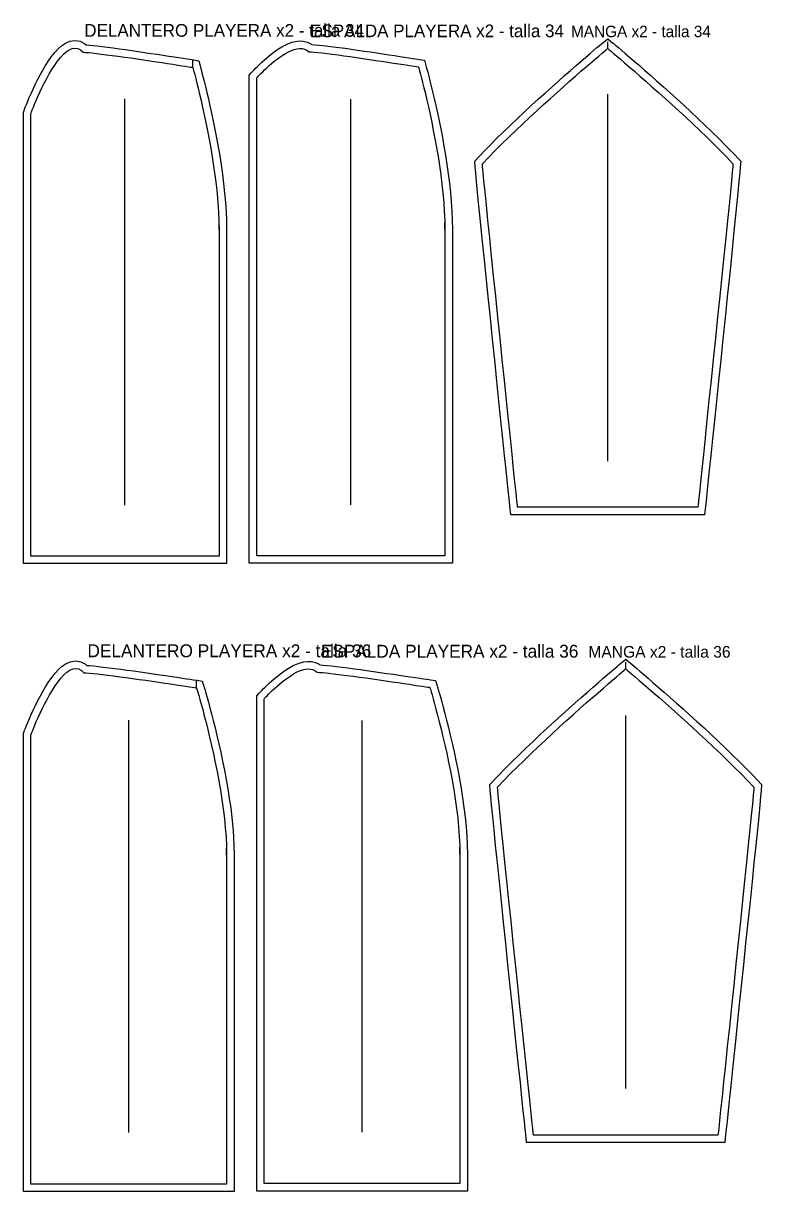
# Model space of a CAD drawing. Header units: centimetres. Extents: x -1 to 97, y -394 to 3.
# Drawn here: x -1 to 97.1, y -393.6 to -238.2 of the extents above; entities that cross this region are included whole.
import ezdxf

# ---------------------------------------------------------------- set-up
doc = ezdxf.new("R2010")
doc.units = ezdxf.units.CM
for name, color, linetype in [('15_SeamAllowance', 4, 'CONTINUOUS'), ('1_Boundary', 7, 'CONTINUOUS'), ('4_Notch', 1, 'CONTINUOUS'), ('5_Grainline', 3, 'CONTINUOUS'), ('8_Text', 7, 'CONTINUOUS')]:
    doc.layers.add(name, color=color, linetype=linetype)

msp = doc.modelspace()

# ---------------------------------------------------------------- linework, layer by layer
at = {"layer": '15_SeamAllowance'}
for points in [[(-1, -250.0512), (-0.9137, -249.8212), (-0.8485, -249.6506), (-0.744, -249.3833), (-0.6028, -249.0307), (-0.4271, -248.6039), (-0.2194, -248.114), (0.018, -247.5721), (0.2829, -246.9892), (0.5729, -246.3761), (0.8861, -245.7438), (1.2203, -245.1028), (1.5738, -244.4639), (1.9451, -243.8372), (2.3333, -243.2327), (2.7383, -242.6601), (3.1613, -242.1284), (3.6065, -241.6462), (4.0821, -241.2229), (4.6032, -240.8714), (5.1902, -240.6178), (5.85, -240.5139), (6.5379, -240.6214), (7.1677, -240.9475), (7.3433, -241.1124), (7.2895, -241.1106), (7.7232, -241.142), (8.2344, -241.1903), (8.8195, -241.2538), (9.471, -241.3308), (10.1804, -241.4199), (10.9381, -241.5192), (11.7347, -241.627), (12.5603, -241.7418), (13.4051, -241.8617), (14.2591, -241.9849), (15.1125, -242.1099), (15.9551, -242.2349), (16.7772, -242.3581), (17.5685, -242.4778), (18.3192, -242.5922), (19.0191, -242.6997), (19.6584, -242.7986), (20.2269, -242.8869), (20.7146, -242.9631), (21.1115, -243.0255), (21.4076, -243.0721), (21.5928, -243.1015), (22.2905, -243.2123), (22.4814, -243.8955), (22.5336, -244.0854), (22.6163, -244.3913), (22.7265, -244.8064), (22.861, -245.3239), (23.0168, -245.937), (23.1909, -246.6391), (23.3802, -247.4233), (23.5818, -248.283), (23.7926, -249.2115), (24.0095, -250.2019), (24.2295, -251.2477), (24.4496, -252.3422), (24.6667, -253.4786), (24.8778, -254.6503), (25.0798, -255.8506), (25.2697, -257.073), (25.4444, -258.3109), (25.6008, -259.5576), (25.736, -260.8068), (25.8466, -262.0519), (25.9297, -263.2866), (25.982, -264.5047), (26, -265.6916), (26, -266.0912), (26, -266.8683), (26, -267.9948), (26, -269.4349), (26, -271.153), (26, -273.1133), (26, -275.2801), (26, -277.6178), (26, -280.0905), (26, -282.6625), (26, -285.2982), (26, -287.9618), (26, -290.6175), (26, -293.2297), (26, -295.7627), (26, -298.1807), (26, -300.448), (26, -302.5289), (26, -304.3877), (26, -305.9886), (26, -307.2959), (26, -308.274), (26, -308.887), (26, -310.0993), (24.8734, -310.0993), (24.5081, -310.0993), (23.9258, -310.0993), (23.1481, -310.0993), (22.1969, -310.0993), (21.0938, -310.0993), (19.8604, -310.0993), (18.5185, -310.0993), (17.0898, -310.0993), (15.5961, -310.0993), (14.0589, -310.0993), (12.5, -310.0993), (10.9411, -310.0993), (9.4039, -310.0993), (7.9102, -310.0993), (6.4815, -310.0993), (5.1396, -310.0993), (3.9063, -310.0993), (2.8031, -310.0993), (1.8519, -310.0993), (1.0742, -310.0993), (0.4919, -310.0993), (0.1266, -310.0993), (-1, -310.0993), (-1, -308.8012), (-1, -307.941), (-1, -306.5698), (-1, -304.7388), (-1, -302.4989), (-1, -299.9013), (-1, -296.9972), (-1, -293.8375), (-1, -290.4735), (-1, -286.9561), (-1, -283.3366), (-1, -279.6659), (-1, -275.9953), (-1, -272.3757), (-1, -268.8584), (-1, -265.4943), (-1, -262.3347), (-1, -259.4305), (-1, -256.8329), (-1, -254.5931), (-1, -252.762), (-1, -251.3908), (-1, -250.5307)], [(29, -245.1237), (29.2825, -244.8082), (29.3608, -244.7221), (29.4843, -244.589), (29.6494, -244.4147), (29.8529, -244.2049), (30.0916, -243.9652), (30.3625, -243.701), (30.6623, -243.418), (30.9881, -243.1217), (31.3371, -242.8175), (31.7063, -242.5108), (32.0933, -242.2072), (32.4958, -241.9119), (32.9117, -241.6304), (33.3397, -241.3683), (33.7791, -241.1311), (34.2302, -240.9251), (34.6947, -240.7578), (35.175, -240.6388), (35.6735, -240.5817), (36.1883, -240.6051), (36.7068, -240.7304), (37.2024, -240.972), (37.3004, -241.051), (37.2895, -241.0506), (37.7232, -241.082), (38.2344, -241.1303), (38.8195, -241.1938), (39.471, -241.2709), (40.1804, -241.3599), (40.9381, -241.4592), (41.7347, -241.5671), (42.5603, -241.6818), (43.4051, -241.8017), (44.2591, -241.925), (45.1125, -242.05), (45.9551, -242.1749), (46.7772, -242.2981), (47.5685, -242.4178), (48.3192, -242.5323), (49.0191, -242.6398), (49.6584, -242.7386), (50.2269, -242.827), (50.7146, -242.9032), (51.1115, -242.9655), (51.4076, -243.0122), (51.5928, -243.0415), (52.2905, -243.1523), (52.4814, -243.8356), (52.5336, -244.0254), (52.6163, -244.3313), (52.7265, -244.7464), (52.861, -245.2639), (53.0168, -245.877), (53.1909, -246.5791), (53.3802, -247.3633), (53.5818, -248.223), (53.7926, -249.1515), (54.0095, -250.142), (54.2295, -251.1878), (54.4496, -252.2822), (54.6667, -253.4186), (54.8778, -254.5903), (55.0798, -255.7906), (55.2697, -257.013), (55.4444, -258.2509), (55.6008, -259.4976), (55.736, -260.7468), (55.8466, -261.9919), (55.9297, -263.2266), (55.982, -264.4447), (56, -265.6317), (56, -266.0312), (56, -266.8083), (56, -267.9348), (56, -269.3749), (56, -271.093), (56, -273.0533), (56, -275.2202), (56, -277.5578), (56, -280.0305), (56, -282.6025), (56, -285.2382), (56, -287.9018), (56, -290.5575), (56, -293.1698), (56, -295.7028), (56, -298.1208), (56, -300.3881), (56, -302.469), (56, -304.3277), (56, -305.9286), (56, -307.236), (56, -308.214), (56, -308.827), (56, -310.0393), (54.8734, -310.0393), (54.5081, -310.0393), (53.9258, -310.0393), (53.1481, -310.0393), (52.1969, -310.0393), (51.0938, -310.0393), (49.8604, -310.0393), (48.5185, -310.0393), (47.0898, -310.0393), (45.5961, -310.0393), (44.0589, -310.0393), (42.5, -310.0393), (40.9411, -310.0393), (39.4039, -310.0393), (37.9102, -310.0393), (36.4815, -310.0393), (35.1396, -310.0393), (33.9063, -310.0393), (32.8031, -310.0393), (31.8519, -310.0393), (31.0742, -310.0393), (30.4919, -310.0393), (30.1266, -310.0393), (29, -310.0393), (29, -308.7176), (29, -307.7892), (29, -306.3093), (29, -304.3331), (29, -301.9157), (29, -299.1122), (29, -295.9778), (29, -292.5677), (29, -288.9369), (29, -285.1407), (29, -281.2342), (29, -277.2726), (29, -273.311), (29, -269.4045), (29, -265.6083), (29, -261.9775), (29, -258.5674), (29, -255.433), (29, -252.6295), (29, -250.2121), (29, -248.2359), (29, -246.756), (29, -245.8277)], [(76.64, -240.2819), (77.3332, -240.8602), (77.486, -240.9882), (77.7327, -241.1956), (78.0672, -241.478), (78.4835, -241.8311), (78.9756, -242.2506), (79.5376, -242.7321), (80.1635, -243.2713), (80.8472, -243.8639), (81.583, -244.5056), (82.3648, -245.1921), (83.1865, -245.9191), (84.0424, -246.6821), (84.9264, -247.4771), (85.8325, -248.2996), (86.7549, -249.1454), (87.6876, -250.0101), (88.6246, -250.8896), (89.5601, -251.7795), (90.4881, -252.6757), (91.4028, -253.5738), (92.2982, -254.4698), (93.1686, -255.3595), (94.3077, -256.5525), (94.2534, -257.3488), (94.1841, -258.1246), (94.0751, -259.2694), (93.93, -260.7519), (93.7525, -262.5351), (93.5468, -264.5809), (93.3169, -266.8513), (93.0667, -269.308), (92.8003, -271.9127), (92.5219, -274.6271), (92.2353, -277.413), (91.9447, -280.2319), (91.6541, -283.0456), (91.3676, -285.8157), (91.0891, -288.5039), (90.8228, -291.0719), (90.5727, -293.4814), (90.3428, -295.6939), (90.1371, -297.6712), (89.9598, -299.375), (89.8149, -300.7669), (89.7063, -301.8086), (89.6382, -302.4618), (89.5211, -303.5843), (88.4987, -303.5843), (88.1486, -303.5843), (87.5905, -303.5843), (86.8452, -303.5843), (85.9335, -303.5843), (84.8762, -303.5843), (83.6942, -303.5843), (82.4081, -303.5843), (81.0389, -303.5843), (79.6073, -303.5843), (78.134, -303.5843), (76.64, -303.5843), (75.146, -303.5843), (73.6727, -303.5843), (72.2411, -303.5843), (70.8719, -303.5843), (69.5858, -303.5843), (68.4038, -303.5843), (67.3465, -303.5843), (66.4348, -303.5843), (65.6895, -303.5843), (65.1314, -303.5843), (64.7813, -303.5843), (63.7589, -303.5843), (63.6418, -302.4618), (63.5737, -301.8086), (63.4651, -300.7669), (63.3202, -299.375), (63.1429, -297.6712), (62.9372, -295.6939), (62.7073, -293.4814), (62.4572, -291.0719), (62.1909, -288.5039), (61.9124, -285.8157), (61.6259, -283.0456), (61.3353, -280.2319), (61.0447, -277.413), (60.7581, -274.6271), (60.4797, -271.9127), (60.2133, -269.308), (59.9631, -266.8513), (59.7332, -264.5809), (59.5275, -262.5351), (59.35, -260.7519), (59.2049, -259.2694), (59.0959, -258.1246), (59.0266, -257.3488), (58.9723, -256.5525), (60.1114, -255.3595), (60.9818, -254.4698), (61.8772, -253.5738), (62.7919, -252.6757), (63.7199, -251.7795), (64.6554, -250.8896), (65.5924, -250.0101), (66.5251, -249.1454), (67.4475, -248.2996), (68.3536, -247.4771), (69.2376, -246.6821), (70.0935, -245.9191), (70.9152, -245.1921), (71.697, -244.5056), (72.4328, -243.8639), (73.1165, -243.2713), (73.7424, -242.7321), (74.3044, -242.2506), (74.7965, -241.8311), (75.2128, -241.478), (75.5473, -241.1956), (75.794, -240.9882), (75.9468, -240.8602)], [(-1, -332.6617), (-0.9115, -332.4293), (-0.8448, -332.2573), (-0.738, -331.9877), (-0.5936, -331.6321), (-0.4141, -331.2016), (-0.202, -330.7074), (0.0403, -330.1607), (0.3106, -329.5725), (0.6063, -328.9539), (0.9254, -328.3158), (1.2658, -327.669), (1.6254, -327.0241), (2.0029, -326.3915), (2.3971, -325.7814), (2.8077, -325.2033), (3.2361, -324.6666), (3.6859, -324.1799), (4.1652, -323.7526), (4.6889, -323.3975), (5.2773, -323.14), (5.9388, -323.0313), (6.6303, -323.1343), (7.2647, -323.459), (7.4424, -323.6253), (7.3909, -323.6236), (7.8297, -323.6549), (8.3496, -323.7031), (8.9466, -323.7665), (9.613, -323.8435), (10.3397, -323.9325), (11.117, -324.0318), (11.9348, -324.1396), (12.7831, -324.2543), (13.6517, -324.3741), (14.5302, -324.4974), (15.4084, -324.6224), (16.2759, -324.7473), (17.1224, -324.8705), (17.9376, -324.9902), (18.7111, -325.1046), (19.4325, -325.2121), (20.0914, -325.3109), (20.6775, -325.3993), (21.1804, -325.4755), (21.5897, -325.5378), (21.8951, -325.5844), (22.0861, -325.6137), (22.7734, -325.7195), (22.9774, -326.3893), (23.0371, -326.5879), (23.1316, -326.9079), (23.2574, -327.3418), (23.4111, -327.8823), (23.5892, -328.522), (23.7882, -329.2539), (24.0046, -330.0706), (24.2349, -330.9648), (24.4758, -331.9294), (24.7237, -332.9572), (24.9752, -334.0408), (25.2267, -335.1732), (25.4749, -336.347), (25.7162, -337.5553), (25.9472, -338.7907), (26.1643, -340.0463), (26.3641, -341.315), (26.5431, -342.5896), (26.6977, -343.8634), (26.8243, -345.1293), (26.9195, -346.3806), (26.9793, -347.6107), (27, -348.8036), (27, -349.2063), (27, -349.9892), (27, -351.125), (27, -352.5776), (27, -354.3109), (27, -356.2888), (27, -358.4754), (27, -360.8345), (27, -363.33), (27, -365.926), (27, -368.5863), (27, -371.2748), (27, -373.9555), (27, -376.5923), (27, -379.1492), (27, -381.5901), (27, -383.8788), (27, -385.9795), (27, -387.8559), (27, -389.472), (27, -390.7918), (27, -391.7791), (27, -392.398), (27, -393.6123), (25.8683, -393.6123), (25.4884, -393.6123), (24.8828, -393.6123), (24.0741, -393.6123), (23.0848, -393.6123), (21.9375, -393.6123), (20.6548, -393.6123), (19.2593, -393.6123), (17.7734, -393.6123), (16.2199, -393.6123), (14.6212, -393.6123), (13, -393.6123), (11.3788, -393.6123), (9.7801, -393.6123), (8.2266, -393.6123), (6.7407, -393.6123), (5.3452, -393.6123), (4.0625, -393.6123), (2.9152, -393.6123), (1.9259, -393.6123), (1.1172, -393.6123), (0.5116, -393.6123), (0.1317, -393.6123), (-1, -393.6123), (-1, -392.3096), (-1, -391.4363), (-1, -390.0442), (-1, -388.1851), (-1, -385.911), (-1, -383.2737), (-1, -380.3252), (-1, -377.1172), (-1, -373.7017), (-1, -370.1306), (-1, -366.4557), (-1, -362.7289), (-1, -359.0022), (-1, -355.3273), (-1, -351.7562), (-1, -348.3407), (-1, -345.1327), (-1, -342.1842), (-1, -339.5469), (-1, -337.2728), (-1, -335.4137), (-1, -334.0216), (-1, -333.1482)], [(30, -327.6818), (30.2867, -327.3652), (30.3664, -327.2785), (30.4921, -327.1443), (30.6603, -326.9687), (30.8675, -326.7572), (31.1106, -326.5154), (31.3862, -326.249), (31.6913, -325.9635), (32.0227, -325.6646), (32.3774, -325.3576), (32.7526, -325.0482), (33.1455, -324.7418), (33.5538, -324.4438), (33.9754, -324.1597), (34.4088, -323.895), (34.8531, -323.6554), (35.3087, -323.4471), (35.7769, -323.2776), (36.2604, -323.1564), (36.7616, -323.0969), (37.279, -323.1178), (37.8006, -323.241), (38.2997, -323.482), (38.3995, -323.5622), (38.3909, -323.5619), (38.8297, -323.5932), (39.3496, -323.6414), (39.9466, -323.7048), (40.613, -323.7818), (41.3397, -323.8708), (42.117, -323.97), (42.9348, -324.0779), (43.7831, -324.1926), (44.6517, -324.3124), (45.5302, -324.4357), (46.4084, -324.5607), (47.2759, -324.6856), (48.1224, -324.8088), (48.9376, -324.9284), (49.7111, -325.0429), (50.4325, -325.1504), (51.0914, -325.2492), (51.6775, -325.3375), (52.1804, -325.4138), (52.5897, -325.4761), (52.8951, -325.5227), (53.0861, -325.552), (53.7734, -325.6578), (53.9774, -326.3275), (54.0371, -326.5262), (54.1316, -326.8462), (54.2574, -327.2801), (54.4111, -327.8205), (54.5892, -328.4603), (54.7882, -329.1922), (55.0046, -330.0089), (55.2349, -330.9031), (55.4758, -331.8677), (55.7237, -332.8955), (55.9752, -333.9791), (56.2267, -335.1114), (56.4749, -336.2853), (56.7162, -337.4936), (56.9472, -338.729), (57.1643, -339.9846), (57.3641, -341.2532), (57.5431, -342.5279), (57.6977, -343.8016), (57.8243, -345.0676), (57.9195, -346.3189), (57.9793, -347.549), (58, -348.7419), (58, -349.1446), (58, -349.9275), (58, -351.0633), (58, -352.5158), (58, -354.2492), (58, -356.2271), (58, -358.4137), (58, -360.7728), (58, -363.2683), (58, -365.8643), (58, -368.5245), (58, -371.2131), (58, -373.8938), (58, -376.5306), (58, -379.0875), (58, -381.5283), (58, -383.8171), (58, -385.9178), (58, -387.7942), (58, -389.4103), (58, -390.7301), (58, -391.7174), (58, -392.3363), (58, -393.5506), (56.8683, -393.5506), (56.4884, -393.5506), (55.8828, -393.5506), (55.0741, -393.5506), (54.0848, -393.5506), (52.9375, -393.5506), (51.6548, -393.5506), (50.2593, -393.5506), (48.7734, -393.5506), (47.2199, -393.5506), (45.6212, -393.5506), (44, -393.5506), (42.3788, -393.5506), (40.7801, -393.5506), (39.2266, -393.5506), (37.7407, -393.5506), (36.3452, -393.5506), (35.0625, -393.5506), (33.9152, -393.5506), (32.9259, -393.5506), (32.1172, -393.5506), (31.5116, -393.5506), (31.1317, -393.5506), (30, -393.5506), (30, -392.224), (30, -391.2818), (30, -389.7798), (30, -387.774), (30, -385.3204), (30, -382.475), (30, -379.2938), (30, -375.8327), (30, -372.1476), (30, -368.2947), (30, -364.3298), (30, -360.3089), (30, -356.288), (30, -352.3231), (30, -348.4702), (30, -344.7851), (30, -341.324), (30, -338.1428), (30, -335.2973), (30, -332.8438), (30, -330.838), (30, -329.336), (30, -328.3938)], [(79.03, -322.7929), (79.7278, -323.3795), (79.8863, -323.5131), (80.142, -323.7295), (80.4885, -324.0239), (80.9195, -324.3918), (81.4287, -324.8284), (82.0098, -325.329), (82.6564, -325.889), (83.3624, -326.5038), (84.1213, -327.1687), (84.9269, -327.8791), (85.7729, -328.6302), (86.6529, -329.4175), (87.5607, -330.2363), (88.49, -331.082), (89.4345, -331.9499), (90.388, -332.8355), (91.3441, -333.734), (92.2966, -334.6411), (93.2394, -335.5519), (94.1661, -336.4621), (95.0705, -337.3671), (95.9466, -338.2625), (97.0881, -339.4579), (97.0327, -340.2579), (96.9618, -341.0426), (96.8503, -342.2016), (96.7017, -343.7031), (96.5201, -345.5095), (96.3095, -347.5822), (96.0741, -349.8827), (95.8181, -352.3722), (95.5454, -355.0117), (95.2604, -357.7626), (94.9671, -360.5859), (94.6696, -363.4429), (94.3722, -366.2946), (94.0789, -369.1022), (93.7938, -371.8269), (93.5212, -374.4298), (93.2652, -376.8719), (93.0298, -379.1146), (92.8194, -381.1188), (92.6379, -382.8458), (92.4895, -384.2567), (92.3784, -385.3126), (92.3087, -385.9747), (92.1902, -387.0993), (91.1658, -387.0993), (90.8075, -387.0993), (90.2364, -387.0993), (89.4737, -387.0993), (88.5407, -387.0993), (87.4588, -387.0993), (86.2491, -387.0993), (84.933, -387.0993), (83.5317, -387.0993), (82.0666, -387.0993), (80.559, -387.0993), (79.03, -387.0993), (77.501, -387.0993), (75.9934, -387.0993), (74.5283, -387.0993), (73.127, -387.0993), (71.8109, -387.0993), (70.6012, -387.0993), (69.5193, -387.0993), (68.5863, -387.0993), (67.8236, -387.0993), (67.2525, -387.0993), (66.8942, -387.0993), (65.8698, -387.0993), (65.7513, -385.9747), (65.6816, -385.3126), (65.5705, -384.2567), (65.4221, -382.8458), (65.2406, -381.1188), (65.0302, -379.1146), (64.7948, -376.8719), (64.5388, -374.4298), (64.2662, -371.8269), (63.9811, -369.1022), (63.6878, -366.2946), (63.3904, -363.4429), (63.0929, -360.5859), (62.7996, -357.7626), (62.5146, -355.0117), (62.2419, -352.3722), (61.9859, -349.8827), (61.7505, -347.5822), (61.5399, -345.5095), (61.3583, -343.7031), (61.2097, -342.2016), (61.0982, -341.0426), (61.0273, -340.2579), (60.9719, -339.4579), (62.1134, -338.2625), (62.9895, -337.3671), (63.8939, -336.4621), (64.8206, -335.5519), (65.7634, -334.6411), (66.7159, -333.734), (67.672, -332.8355), (68.6255, -331.9499), (69.57, -331.082), (70.4993, -330.2363), (71.4071, -329.4175), (72.2871, -328.6302), (73.1331, -327.8791), (73.9387, -327.1687), (74.6976, -326.5038), (75.4036, -325.889), (76.0502, -325.329), (76.6313, -324.8284), (77.1405, -324.3918), (77.5715, -324.0239), (77.918, -323.7295), (78.1737, -323.5131), (78.3322, -323.3795)]]:
    msp.add_lwpolyline(points, close=True, dxfattribs=at)
at = {"layer": '1_Boundary'}
for points in [[(0, -250.2326), (0.0215, -250.1754), (0.0842, -250.0112), (0.1858, -249.7513), (0.3238, -249.407), (0.4956, -248.9894), (0.699, -248.5099), (0.9313, -247.9796), (1.1901, -247.4099), (1.473, -246.8119), (1.7776, -246.1969), (2.1013, -245.5762), (2.4417, -244.9609), (2.7963, -244.3624), (3.1627, -243.7919), (3.5384, -243.2606), (3.921, -242.7797), (4.308, -242.3606), (4.6969, -242.0145), (5.0853, -241.7525), (5.4707, -241.586), (5.8507, -241.5262), (6.2227, -241.5843), (6.5844, -241.7715), (6.9333, -242.0993), (7.2367, -242.1094), (7.6401, -242.1386), (8.1335, -242.1852), (8.7068, -242.2474), (9.35, -242.3235), (10.0531, -242.4118), (10.8061, -242.5104), (11.5988, -242.6178), (12.4212, -242.7321), (13.2634, -242.8516), (14.1152, -242.9745), (14.9667, -243.0993), (15.8077, -243.224), (16.6283, -243.3469), (17.4184, -243.4664), (18.1679, -243.5807), (18.8669, -243.6881), (19.5052, -243.7868), (20.0729, -243.875), (20.5599, -243.9511), (20.9561, -244.0133), (21.2516, -244.0599), (21.4362, -244.0891), (21.5, -244.0993), (21.5177, -244.1627), (21.5689, -244.3486), (21.6504, -244.65), (21.7593, -245.0604), (21.8924, -245.5728), (22.0469, -246.1805), (22.2195, -246.8768), (22.4074, -247.6548), (22.6074, -248.5078), (22.8166, -249.4291), (23.0318, -250.4118), (23.25, -251.4493), (23.4682, -252.5346), (23.6834, -253.6611), (23.8926, -254.8219), (24.0926, -256.0104), (24.2805, -257.2197), (24.4531, -258.443), (24.6076, -259.6736), (24.7407, -260.9048), (24.8496, -262.1297), (24.9311, -263.3416), (24.9823, -264.5337), (25, -265.6993), (25, -266.0912), (25, -266.8683), (25, -267.9948), (25, -269.4349), (25, -271.153), (25, -273.1133), (25, -275.2801), (25, -277.6178), (25, -280.0905), (25, -282.6625), (25, -285.2982), (25, -287.9618), (25, -290.6175), (25, -293.2297), (25, -295.7627), (25, -298.1807), (25, -300.448), (25, -302.5289), (25, -304.3877), (25, -305.9886), (25, -307.2959), (25, -308.274), (25, -308.887), (25, -309.0993), (24.8734, -309.0993), (24.5081, -309.0993), (23.9258, -309.0993), (23.1481, -309.0993), (22.1969, -309.0993), (21.0938, -309.0993), (19.8604, -309.0993), (18.5185, -309.0993), (17.0898, -309.0993), (15.5961, -309.0993), (14.0589, -309.0993), (12.5, -309.0993), (10.9411, -309.0993), (9.4039, -309.0993), (7.9102, -309.0993), (6.4815, -309.0993), (5.1396, -309.0993), (3.9063, -309.0993), (2.8031, -309.0993), (1.8519, -309.0993), (1.0742, -309.0993), (0.4919, -309.0993), (0.1266, -309.0993), (0, -309.0993), (0, -308.8012), (0, -307.941), (0, -306.5698), (0, -304.7388), (0, -302.4989), (0, -299.9013), (0, -296.9972), (0, -293.8375), (0, -290.4735), (0, -286.9561), (0, -283.3366), (0, -279.6659), (0, -275.9953), (0, -272.3757), (0, -268.8584), (0, -265.4943), (0, -262.3347), (0, -259.4305), (0, -256.8329), (0, -254.5931), (0, -252.762), (0, -251.3908), (0, -250.5307), (0, -250.2326)], [(30, -245.5059), (30.0249, -245.4782), (30.0973, -245.3986), (30.2138, -245.2729), (30.3712, -245.1068), (30.5661, -244.9059), (30.7951, -244.676), (31.0548, -244.4227), (31.342, -244.1516), (31.6532, -243.8685), (31.9852, -243.5791), (32.3345, -243.289), (32.6979, -243.0039), (33.072, -242.7294), (33.4533, -242.4713), (33.8387, -242.2353), (34.2247, -242.0269), (34.608, -241.852), (34.9852, -241.7161), (35.3529, -241.625), (35.7079, -241.5843), (36.0468, -241.5997), (36.3663, -241.6768), (36.6629, -241.8215), (36.9333, -242.0393), (37.2367, -242.0494), (37.6401, -242.0786), (38.1335, -242.1252), (38.7068, -242.1874), (39.35, -242.2635), (40.0531, -242.3518), (40.8061, -242.4504), (41.5988, -242.5578), (42.4212, -242.6721), (43.2634, -242.7916), (44.1152, -242.9146), (44.9667, -243.0393), (45.8077, -243.164), (46.6283, -243.287), (47.4184, -243.4065), (48.1679, -243.5208), (48.8669, -243.6281), (49.5052, -243.7268), (50.0729, -243.815), (50.5599, -243.8911), (50.9561, -243.9533), (51.2516, -243.9999), (51.4362, -244.0291), (51.5, -244.0393), (51.5177, -244.1027), (51.5689, -244.2886), (51.6504, -244.5901), (51.7593, -245.0004), (51.8924, -245.5128), (52.0469, -246.1205), (52.2195, -246.8168), (52.4074, -247.5948), (52.6074, -248.4479), (52.8166, -249.3691), (53.0318, -250.3519), (53.25, -251.3893), (53.4682, -252.4746), (53.6834, -253.6011), (53.8926, -254.7619), (54.0926, -255.9504), (54.2805, -257.1597), (54.4531, -258.383), (54.6076, -259.6137), (54.7407, -260.8448), (54.8496, -262.0697), (54.9311, -263.2816), (54.9823, -264.4737), (55, -265.6393), (55, -266.0312), (55, -266.8083), (55, -267.9348), (55, -269.3749), (55, -271.093), (55, -273.0533), (55, -275.2202), (55, -277.5578), (55, -280.0305), (55, -282.6025), (55, -285.2382), (55, -287.9018), (55, -290.5575), (55, -293.1698), (55, -295.7028), (55, -298.1208), (55, -300.3881), (55, -302.469), (55, -304.3277), (55, -305.9286), (55, -307.236), (55, -308.214), (55, -308.827), (55, -309.0393), (54.8734, -309.0393), (54.5081, -309.0393), (53.9258, -309.0393), (53.1481, -309.0393), (52.1969, -309.0393), (51.0938, -309.0393), (49.8604, -309.0393), (48.5185, -309.0393), (47.0898, -309.0393), (45.5961, -309.0393), (44.0589, -309.0393), (42.5, -309.0393), (40.9411, -309.0393), (39.4039, -309.0393), (37.9102, -309.0393), (36.4815, -309.0393), (35.1396, -309.0393), (33.9063, -309.0393), (32.8031, -309.0393), (31.8519, -309.0393), (31.0742, -309.0393), (30.4919, -309.0393), (30.1266, -309.0393), (30, -309.0393), (30, -308.7176), (30, -307.7892), (30, -306.3093), (30, -304.3331), (30, -301.9157), (30, -299.1122), (30, -295.9778), (30, -292.5677), (30, -288.9369), (30, -285.1407), (30, -281.2342), (30, -277.2726), (30, -273.311), (30, -269.4045), (30, -265.6083), (30, -261.9775), (30, -258.5674), (30, -255.433), (30, -252.6295), (30, -250.2121), (30, -248.2359), (30, -246.756), (30, -245.8277), (30, -245.5059)], [(76.64, -241.5843), (76.6918, -241.6275), (76.8433, -241.7543), (77.0884, -241.9604), (77.4212, -242.2414), (77.8357, -242.593), (78.3259, -243.0108), (78.8859, -243.4906), (79.5096, -244.028), (80.1911, -244.6186), (80.9244, -245.2582), (81.7035, -245.9423), (82.5225, -246.6668), (83.3753, -247.4271), (84.256, -248.2191), (85.1586, -249.0384), (86.077, -249.8806), (87.0054, -250.7414), (87.9378, -251.6164), (88.8681, -252.5015), (89.7905, -253.3921), (90.6988, -254.2841), (91.5871, -255.173), (92.4495, -256.0545), (93.28, -256.9243), (93.2564, -257.2703), (93.1883, -258.0327), (93.0798, -259.1733), (92.9348, -260.6537), (92.7575, -262.4355), (92.5519, -264.4805), (92.322, -266.7503), (92.0719, -269.2065), (91.8055, -271.8108), (91.5271, -274.525), (91.2406, -277.3105), (90.95, -280.1293), (90.6594, -282.9428), (90.3729, -285.7127), (90.0945, -288.4008), (89.8281, -290.9687), (89.578, -293.378), (89.3481, -295.5905), (89.1425, -297.5678), (88.9652, -299.2715), (88.8202, -300.6633), (88.7117, -301.705), (88.6436, -302.358), (88.62, -302.5843), (88.4987, -302.5843), (88.1486, -302.5843), (87.5905, -302.5843), (86.8452, -302.5843), (85.9335, -302.5843), (84.8762, -302.5843), (83.6942, -302.5843), (82.4081, -302.5843), (81.0389, -302.5843), (79.6073, -302.5843), (78.134, -302.5843), (76.64, -302.5843), (75.146, -302.5843), (73.6727, -302.5843), (72.2411, -302.5843), (70.8719, -302.5843), (69.5858, -302.5843), (68.4038, -302.5843), (67.3465, -302.5843), (66.4348, -302.5843), (65.6895, -302.5843), (65.1314, -302.5843), (64.7813, -302.5843), (64.66, -302.5843), (64.6364, -302.358), (64.5683, -301.705), (64.4598, -300.6633), (64.3148, -299.2715), (64.1375, -297.5678), (63.9319, -295.5905), (63.702, -293.378), (63.4519, -290.9687), (63.1855, -288.4008), (62.9071, -285.7127), (62.6206, -282.9428), (62.33, -280.1293), (62.0394, -277.3105), (61.7529, -274.525), (61.4745, -271.8108), (61.2081, -269.2065), (60.958, -266.7503), (60.7281, -264.4805), (60.5225, -262.4355), (60.3452, -260.6537), (60.2002, -259.1733), (60.0917, -258.0327), (60.0236, -257.2703), (60, -256.9243), (60.8305, -256.0545), (61.6929, -255.173), (62.5812, -254.2841), (63.4895, -253.3921), (64.4119, -252.5015), (65.3422, -251.6164), (66.2746, -250.7414), (67.203, -249.8806), (68.1214, -249.0384), (69.024, -248.2191), (69.9047, -247.4271), (70.7575, -246.6668), (71.5765, -245.9423), (72.3556, -245.2582), (73.0889, -244.6186), (73.7704, -244.028), (74.3941, -243.4906), (74.9541, -243.0108), (75.4443, -242.593), (75.8588, -242.2414), (76.1916, -241.9604), (76.4367, -241.7543), (76.5882, -241.6275), (76.64, -241.5843)], [(0, -332.8456), (0.022, -332.7879), (0.0862, -332.6222), (0.1901, -332.36), (0.3312, -332.0126), (0.5068, -331.5912), (0.7146, -331.1073), (0.9518, -330.5721), (1.216, -329.997), (1.5047, -329.3933), (1.8152, -328.7723), (2.145, -328.1454), (2.4917, -327.5239), (2.8525, -326.9192), (3.2251, -326.3425), (3.6068, -325.8052), (3.9951, -325.3187), (4.3874, -324.8942), (4.7813, -324.5431), (5.1741, -324.2767), (5.5633, -324.1064), (5.9464, -324.0435), (6.3208, -324.0993), (6.6839, -324.2851), (7.0333, -324.6123), (7.3387, -324.6224), (7.748, -324.6516), (8.2507, -324.6982), (8.8364, -324.7604), (9.4949, -324.8365), (10.2156, -324.9248), (10.9883, -325.0234), (11.8025, -325.1308), (12.6478, -325.2451), (13.5139, -325.3646), (14.3903, -325.4876), (15.2667, -325.6123), (16.1326, -325.737), (16.9778, -325.86), (17.7918, -325.9795), (18.5642, -326.0938), (19.2846, -326.2011), (19.9427, -326.2998), (20.528, -326.388), (21.0302, -326.4641), (21.4389, -326.5263), (21.7437, -326.5729), (21.9342, -326.6021), (22, -326.6123), (22.0203, -326.6788), (22.0787, -326.8734), (22.1719, -327.1888), (22.2963, -327.6178), (22.4485, -328.1531), (22.625, -328.7873), (22.8223, -329.5131), (23.037, -330.3234), (23.2656, -331.2107), (23.5046, -332.1678), (23.7506, -333.1874), (24, -334.2623), (24.2494, -335.385), (24.4954, -336.5484), (24.7344, -337.7451), (24.963, -338.9678), (25.1777, -340.2093), (25.375, -341.4623), (25.5515, -342.7194), (25.7037, -343.9734), (25.8281, -345.217), (25.9213, -346.4428), (25.9797, -347.6437), (26, -348.8123), (26, -349.2063), (26, -349.9892), (26, -351.125), (26, -352.5776), (26, -354.3109), (26, -356.2888), (26, -358.4754), (26, -360.8345), (26, -363.33), (26, -365.926), (26, -368.5863), (26, -371.2748), (26, -373.9555), (26, -376.5923), (26, -379.1492), (26, -381.5901), (26, -383.8788), (26, -385.9795), (26, -387.8559), (26, -389.472), (26, -390.7918), (26, -391.7791), (26, -392.398), (26, -392.6123), (25.8683, -392.6123), (25.4884, -392.6123), (24.8828, -392.6123), (24.0741, -392.6123), (23.0848, -392.6123), (21.9375, -392.6123), (20.6548, -392.6123), (19.2593, -392.6123), (17.7734, -392.6123), (16.2199, -392.6123), (14.6212, -392.6123), (13, -392.6123), (11.3788, -392.6123), (9.7801, -392.6123), (8.2266, -392.6123), (6.7407, -392.6123), (5.3452, -392.6123), (4.0625, -392.6123), (2.9152, -392.6123), (1.9259, -392.6123), (1.1172, -392.6123), (0.5116, -392.6123), (0.1317, -392.6123), (0, -392.6123), (0, -392.3096), (0, -391.4363), (0, -390.0442), (0, -388.1851), (0, -385.911), (0, -383.2737), (0, -380.3252), (0, -377.1172), (0, -373.7017), (0, -370.1306), (0, -366.4557), (0, -362.7289), (0, -359.0022), (0, -355.3273), (0, -351.7562), (0, -348.3407), (0, -345.1327), (0, -342.1842), (0, -339.5469), (0, -337.2728), (0, -335.4137), (0, -334.0216), (0, -333.1482), (0, -332.8456)], [(31, -328.0672), (31.0254, -328.0392), (31.0992, -327.9589), (31.2181, -327.832), (31.3786, -327.6644), (31.5773, -327.4616), (31.8107, -327.2295), (32.0754, -326.9737), (32.3679, -326.6999), (32.6849, -326.414), (33.0228, -326.1216), (33.3783, -325.8284), (33.7479, -325.5401), (34.1282, -325.2626), (34.5157, -325.0014), (34.9071, -324.7624), (35.2988, -324.5512), (35.6874, -324.3735), (36.0695, -324.2352), (36.4417, -324.1419), (36.8005, -324.0993), (37.1425, -324.1131), (37.4643, -324.1891), (37.7624, -324.333), (38.0333, -324.5506), (38.3387, -324.5607), (38.748, -324.5899), (39.2507, -324.6365), (39.8364, -324.6987), (40.4949, -324.7748), (41.2156, -324.8631), (41.9883, -324.9617), (42.8025, -325.0691), (43.6478, -325.1834), (44.5139, -325.3029), (45.3903, -325.4259), (46.2667, -325.5506), (47.1326, -325.6753), (47.9778, -325.7982), (48.7918, -325.9178), (49.5642, -326.032), (50.2846, -326.1394), (50.9427, -326.2381), (51.528, -326.3263), (52.0302, -326.4024), (52.4389, -326.4646), (52.7437, -326.5112), (52.9342, -326.5404), (53, -326.5506), (53.0203, -326.6171), (53.0787, -326.8117), (53.1719, -327.1271), (53.2963, -327.5561), (53.4485, -328.0914), (53.625, -328.7256), (53.8223, -329.4514), (54.037, -330.2617), (54.2656, -331.149), (54.5046, -332.1061), (54.7506, -333.1257), (55, -334.2006), (55.2494, -335.3233), (55.4954, -336.4867), (55.7344, -337.6834), (55.963, -338.9061), (56.1777, -340.1476), (56.375, -341.4006), (56.5515, -342.6577), (56.7037, -343.9117), (56.8281, -345.1553), (56.9213, -346.3811), (56.9797, -347.582), (57, -348.7506), (57, -349.1446), (57, -349.9275), (57, -351.0633), (57, -352.5158), (57, -354.2492), (57, -356.2271), (57, -358.4137), (57, -360.7728), (57, -363.2683), (57, -365.8643), (57, -368.5245), (57, -371.2131), (57, -373.8938), (57, -376.5306), (57, -379.0875), (57, -381.5283), (57, -383.8171), (57, -385.9178), (57, -387.7942), (57, -389.4103), (57, -390.7301), (57, -391.7174), (57, -392.3363), (57, -392.5506), (56.8683, -392.5506), (56.4884, -392.5506), (55.8828, -392.5506), (55.0741, -392.5506), (54.0848, -392.5506), (52.9375, -392.5506), (51.6548, -392.5506), (50.2593, -392.5506), (48.7734, -392.5506), (47.2199, -392.5506), (45.6212, -392.5506), (44, -392.5506), (42.3788, -392.5506), (40.7801, -392.5506), (39.2266, -392.5506), (37.7407, -392.5506), (36.3452, -392.5506), (35.0625, -392.5506), (33.9152, -392.5506), (32.9259, -392.5506), (32.1172, -392.5506), (31.5116, -392.5506), (31.1317, -392.5506), (31, -392.5506), (31, -392.224), (31, -391.2818), (31, -389.7798), (31, -387.774), (31, -385.3204), (31, -382.475), (31, -379.2938), (31, -375.8327), (31, -372.1476), (31, -368.2947), (31, -364.3298), (31, -360.3089), (31, -356.288), (31, -352.3231), (31, -348.4702), (31, -344.7851), (31, -341.324), (31, -338.1428), (31, -335.2973), (31, -332.8438), (31, -330.838), (31, -329.336), (31, -328.3938), (31, -328.0672)], [(79.03, -324.0993), (79.0838, -324.1445), (79.2409, -324.277), (79.4952, -324.4921), (79.8401, -324.7853), (80.2694, -325.1517), (80.7769, -325.5868), (81.3561, -326.0858), (82.0007, -326.6441), (82.7045, -327.257), (83.4611, -327.9199), (84.2642, -328.628), (85.1075, -329.3768), (85.9846, -330.1614), (86.8893, -330.9774), (87.8152, -331.82), (88.7559, -332.6844), (89.7053, -333.5662), (90.6569, -334.4605), (91.6044, -335.3627), (92.5416, -336.2682), (93.462, -337.1723), (94.3595, -338.0703), (95.2276, -338.9575), (96.06, -339.8293), (96.0358, -340.1783), (95.9661, -340.9497), (95.855, -342.1045), (95.7067, -343.6039), (95.5252, -345.4089), (95.3147, -347.4808), (95.0794, -349.7807), (94.8233, -352.2696), (94.5507, -354.9088), (94.2657, -357.6594), (93.9724, -360.4825), (93.675, -363.3393), (93.3776, -366.1908), (93.0843, -368.9983), (92.7993, -371.7228), (92.5267, -374.3255), (92.2706, -376.7676), (92.0353, -379.0102), (91.8248, -381.0144), (91.6433, -382.7413), (91.495, -384.1521), (91.3839, -385.2079), (91.3142, -385.8699), (91.29, -386.0993), (91.1658, -386.0993), (90.8075, -386.0993), (90.2364, -386.0993), (89.4737, -386.0993), (88.5407, -386.0993), (87.4588, -386.0993), (86.2491, -386.0993), (84.933, -386.0993), (83.5317, -386.0993), (82.0666, -386.0993), (80.559, -386.0993), (79.03, -386.0993), (77.501, -386.0993), (75.9934, -386.0993), (74.5283, -386.0993), (73.127, -386.0993), (71.8109, -386.0993), (70.6012, -386.0993), (69.5193, -386.0993), (68.5863, -386.0993), (67.8236, -386.0993), (67.2525, -386.0993), (66.8942, -386.0993), (66.77, -386.0993), (66.7458, -385.8699), (66.6761, -385.2079), (66.565, -384.1521), (66.4167, -382.7413), (66.2352, -381.0144), (66.0247, -379.0102), (65.7894, -376.7676), (65.5333, -374.3255), (65.2607, -371.7228), (64.9757, -368.9983), (64.6824, -366.1908), (64.385, -363.3393), (64.0876, -360.4825), (63.7943, -357.6594), (63.5093, -354.9088), (63.2367, -352.2696), (62.9806, -349.7807), (62.7453, -347.4808), (62.5348, -345.4089), (62.3533, -343.6039), (62.205, -342.1045), (62.0939, -340.9497), (62.0242, -340.1783), (62, -339.8293), (62.8324, -338.9575), (63.7005, -338.0703), (64.598, -337.1723), (65.5184, -336.2682), (66.4556, -335.3627), (67.4031, -334.4605), (68.3547, -333.5662), (69.3041, -332.6844), (70.2448, -331.82), (71.1707, -330.9774), (72.0754, -330.1614), (72.9525, -329.3768), (73.7958, -328.628), (74.5989, -327.9199), (75.3555, -327.257), (76.0593, -326.6441), (76.7039, -326.0858), (77.2831, -325.5868), (77.7906, -325.1517), (78.2199, -324.7853), (78.5648, -324.4921), (78.8191, -324.277), (78.9762, -324.1445), (79.03, -324.0993)]]:
    msp.add_lwpolyline(points, close=True, dxfattribs=at)
at = {"layer": '4_Notch'}
for p, q in [((76.64, -241.5843), (76.64, -240.6843)), ((21.5, -244.0993), (21.5, -243.1993)), ((25, -265.6993), (25, -264.7993)), ((55, -265.6393), (55, -264.7393)), ((79.03, -324.0993), (79.03, -323.1993)), ((22, -326.6123), (22, -325.7123)), ((26, -348.8123), (26, -347.9123)), ((57, -348.7506), (57, -347.8506))]:
    msp.add_line(p, q, dxfattribs=at)
at = {"layer": '5_Grainline'}
for p, q in [((12.5, -302.3419), (12.5, -248.2835)), ((42.5, -302.2938), (42.5, -248.3298)), ((76.64, -296.4843), (76.64, -247.6843)), ((13, -385.7554), (13, -330.9004)), ((79.03, -379.8993), (79.03, -330.2993)), ((44, -385.7054), (44, -330.9444))]:
    msp.add_line(p, q, dxfattribs=at)

# ---------------------------------------------------------------- texts
at = {"layer": '8_Text'}
for s, height, p in [('DELANTERO PLAYERA x2 - talla 34', 1.6893, (7.0942, -240.0262)), ('ESPALDA PLAYERA x2 - talla 34', 1.6864, (37.1036, -240.0843)), ('MANGA x2 - talla 34', 1.525, (71.76, -240.0843)), ('DELANTERO PLAYERA x2 - talla 36', 1.7142, (7.5145, -322.5435)), ('ESPALDA PLAYERA x2 - talla 36', 1.7113, (38.5239, -322.5993)), ('MANGA x2 - talla 36', 1.55, (74.07, -322.5993))]:
    msp.add_text(s, height=height, dxfattribs=at).set_placement(p)

doc.saveas('drawing.dxf')
